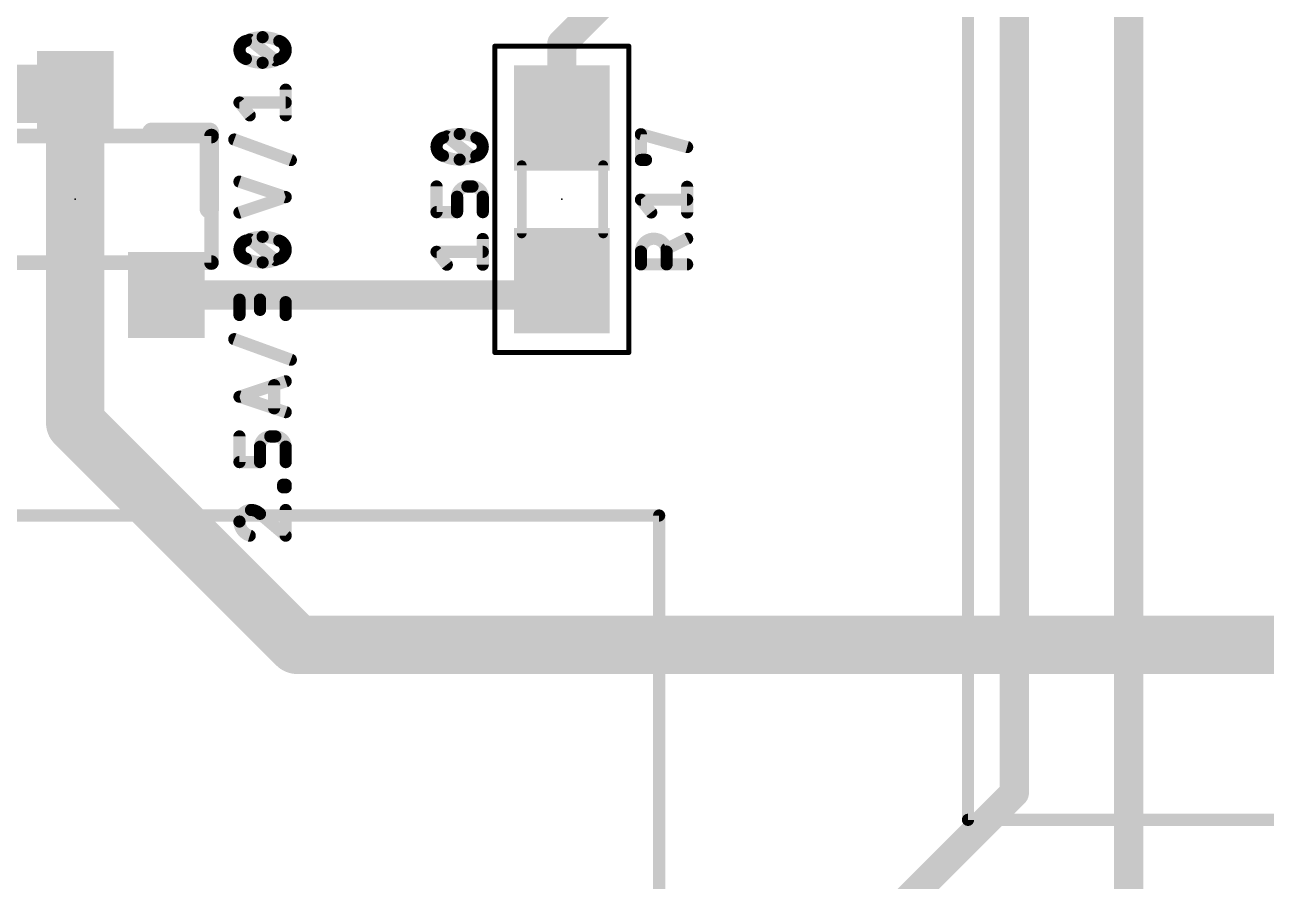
# Model space of a CAD drawing. Extents: x 11.3 to 101.7, y 6.2 to 96.
# Drawn here: x 57.89 to 70.85, y 32.25 to 41.19 of the extents above; entities that cross this region are included whole.
import ezdxf

# ---------------------------------------------------------------- set-up
doc = ezdxf.new("R2010")
doc.units = 0
for name, color, linetype in [('1', 12, 'CONTINUOUS'), ('16', 132, 'CONTINUOUS'), ('21', 253, 'CONTINUOUS'), ('23', 53, 'CONTINUOUS'), ('25', 253, 'CONTINUOUS'), ('27', 253, 'CONTINUOUS'), ('39', 12, 'CONTINUOUS'), ('49', 253, 'CONTINUOUS'), ('51', 253, 'CONTINUOUS')]:
    doc.layers.add(name, color=color, linetype=linetype)

# ---------------------------------------------------------------- blocks, each defined once
blk = doc.blocks.new('RECT')
blk.add_solid([(-0.5, -0.5), (0.5, -0.5), (-0.5, 0.5), (0.5, 0.5)])

msp = doc.modelspace()

# ---------------------------------------------------------------- linework, layer by layer
at = {"layer": '1'}
for points, const_width in [([(63.5, 40.9956), (63.893, 41.3886)], 0.3048), ([(63.5, 40.22), (63.5, 40.9956)], 0.3048), ([(53.59, 40.47), (58.42, 40.47)], 0.6096), ([(58.42, 37.0332), (58.42, 40.47)], 0.6096), ([(63.35, 38.37), (63.5, 38.52)], 0.3048), ([(59.37, 38.37), (63.35, 38.37)], 0.3048), ([(60.7352, 34.718), (58.42, 37.0332)], 0.6096), ([(80.852, 34.718), (60.7352, 34.718)], 0.6096)]:
    msp.add_lwpolyline(points, dxfattribs=dict(at, const_width=const_width))
for points, const_width in [([(63.5762, 40.9956, 1), (63.4238, 40.9956)], 0.1524), ([(63.4461, 41.0495, 1), (63.5539, 40.9417)], 0.1524), ([(58.5724, 40.47, 1), (58.2676, 40.47)], 0.3048), ([(58.42, 40.3176, 1), (58.42, 40.6224)], 0.3048), ([(63.4238, 40.22, 1), (63.5762, 40.22)], 0.1524), ([(63.5539, 38.4661, 1), (63.4461, 38.5739)], 0.1524), ([(59.37, 38.4462, 1), (59.37, 38.2938)], 0.1524), ([(63.2961, 38.4239, 1), (63.4039, 38.3161)], 0.1524), ([(63.35, 38.2938, 1), (63.35, 38.4462)], 0.1524), ([(58.5278, 37.141, 1), (58.3122, 36.9254)], 0.3048), ([(58.2676, 37.0332, 1), (58.5724, 37.0332)], 0.3048), ([(60.7352, 34.8704, 1), (60.7352, 34.5656)], 0.3048), ([(60.6274, 34.6102, 1), (60.843, 34.8258)], 0.3048)]:
    msp.add_lwpolyline(points, format="xyb", dxfattribs=dict(at, const_width=const_width))
at = {"layer": '16', "const_width": 0.3048}
for points in [[(69.4182, 51.7652), (69.4182, 30.353)], [(68.2244, 51.2572), (68.2244, 33.1724)], [(68.2244, 33.1724), (66.3448, 31.2928)]]:
    msp.add_lwpolyline(points, dxfattribs=at)
at = {"layer": '16', "const_width": 0.1524}
for points in [[(68.2783, 33.1185, 1), (68.1705, 33.2263)], [(68.1482, 33.1724, 1), (68.3006, 33.1724)]]:
    msp.add_lwpolyline(points, format="xyb", dxfattribs=at)
at = {"layer": '21'}
for points, const_width in [([(59.22, 40.07), (59.82, 40.07)], 0.2032), ([(59.82, 40.07), (59.82, 39.27)], 0.2032), ([(39.37, 36.068), (64.516, 36.068)], 0.127), ([(64.516, 14.732), (64.516, 36.068)], 0.127)]:
    msp.add_lwpolyline(points, dxfattribs=dict(at, const_width=const_width))
for points, const_width in [([(59.22, 40.1208, 1), (59.22, 40.0192)], 0.1016), ([(59.8708, 40.07, 1), (59.7692, 40.07)], 0.1016), ([(59.82, 40.0192, 1), (59.82, 40.1208)], 0.1016), ([(59.7692, 39.27, 1), (59.8708, 39.27)], 0.1016), ([(64.5478, 36.068, 1), (64.4843, 36.068)], 0.0635), ([(64.516, 36.0363, 1), (64.516, 36.0998)], 0.0635)]:
    msp.add_lwpolyline(points, format="xyb", dxfattribs=dict(at, const_width=const_width))
at = {"layer": '23'}
for p in [(58.42, 39.37), (63.5, 39.37)]:
    msp.add_point(p, dxfattribs=at)
at = {"layer": '25', "const_width": 0.127}
for points in [[(64.3255, 39.7814), (64.3255, 40.0495)], [(64.3255, 40.0495), (64.8081, 39.9154)], [(64.3791, 39.7814), (64.3255, 39.7814)], [(64.8081, 39.2328), (64.8081, 39.5009)], [(64.4327, 39.2328), (64.3255, 39.3668)], [(64.3255, 39.3668), (64.8081, 39.3668)], [(64.8081, 38.9586), (64.5936, 38.8514)], [(64.3255, 38.6905), (64.3255, 38.8245)], [(64.5936, 38.8245), (64.5936, 38.6905)], [(64.8081, 38.6905), (64.3255, 38.6905)]]:
    msp.add_lwpolyline(points, dxfattribs=at)
at = {"layer": '25'}
for points, const_width in [([(64.334, 40.0801, 1), (64.317, 40.0189)], 0.0635), ([(64.3573, 40.0495, 1), (64.2938, 40.0495)], 0.0635), ([(64.7996, 39.8849, 1), (64.8166, 39.946)], 0.0635), ([(64.3255, 39.8131, 1), (64.3255, 39.7496)], 0.0635), ([(64.2938, 39.7814, 1), (64.3573, 39.7814)], 0.0635), ([(64.3791, 39.7496, 1), (64.3791, 39.8131)], 0.0635), ([(64.8398, 39.5009, 1), (64.7763, 39.5009)], 0.0635), ([(64.3255, 39.3986, 1), (64.3255, 39.3351)], 0.0635), ([(64.3503, 39.3866, 1), (64.3007, 39.347)], 0.0635), ([(64.8081, 39.3351, 1), (64.8081, 39.3986)], 0.0635), ([(64.408, 39.2129, 1), (64.4575, 39.2526)], 0.0635), ([(64.7763, 39.2328, 1), (64.8398, 39.2328)], 0.0635), ([(64.5936, 38.8245, 1), (64.3255, 38.8245)], 0.127), ([(64.8223, 38.9302, 1), (64.7939, 38.987)], 0.0635), ([(64.3573, 38.8245, 1), (64.2938, 38.8245)], 0.0635), ([(64.5794, 38.8798, 1), (64.6078, 38.823)], 0.0635), ([(64.6254, 38.8245, 1), (64.5619, 38.8245)], 0.0635), ([(64.3255, 38.7222, 1), (64.3255, 38.6587)], 0.0635), ([(64.2938, 38.8245, 1), (64.3573, 38.8245)], 0.0635), ([(64.5619, 38.8245, 1), (64.6254, 38.8245)], 0.0635), ([(64.8081, 38.6587, 1), (64.8081, 38.7222)], 0.0635), ([(64.2938, 38.6905, 1), (64.3573, 38.6905)], 0.0635), ([(64.5619, 38.6905, 1), (64.6254, 38.6905)], 0.0635)]:
    msp.add_lwpolyline(points, format="xyb", dxfattribs=dict(at, const_width=const_width))
at = {"layer": '27'}
for points, const_width in [([(60.2015, 41.0232, 0.3205), (60.1345, 40.9293)], 0.127), ([(60.3758, 41.0634, 0.1139), (60.2015, 41.0232)], 0.127), ([(60.1876, 41.0517, 1), (60.2154, 40.9946)], 0.0635), ([(60.2118, 40.9931, 1), (60.1912, 41.0532)], 0.0635), ([(60.2616, 41.0614, 1), (60.2219, 41.0118)], 0.0635), ([(60.5501, 41.0232, 0.1139), (60.3758, 41.0634)], 0.127), ([(60.3758, 41.0951, 1), (60.3758, 41.0317)], 0.0635), ([(60.3758, 41.0317, 1), (60.3758, 41.0951)], 0.0635), ([(60.6171, 40.9293, 0.3205), (60.5501, 41.0232)], 0.127), ([(60.5604, 41.0532, 1), (60.5398, 40.9932)], 0.0635), ([(60.5362, 40.9946, 1), (60.564, 41.0517)], 0.0635), ([(60.1345, 40.9293, 0.3205), (60.2015, 40.8355)], 0.127), ([(60.1662, 40.9293, 1), (60.1028, 40.9293)], 0.0635), ([(60.1028, 40.9293, 1), (60.1662, 40.9293)], 0.0635), ([(60.5501, 40.8355, 0.3205), (60.6171, 40.9293)], 0.127), ([(60.6488, 40.9293, 1), (60.5854, 40.9293)], 0.0635), ([(60.5854, 40.9293, 1), (60.6488, 40.9293)], 0.0635), ([(60.2015, 40.8355, 0.1139), (60.3758, 40.7953)], 0.127), ([(60.2154, 40.864, 1), (60.1876, 40.807)], 0.0635), ([(60.1912, 40.8055, 1), (60.2118, 40.8655)], 0.0635), ([(60.3758, 40.7953, 0.1139), (60.5501, 40.8355)], 0.127), ([(60.3758, 40.827, 1), (60.3758, 40.7635)], 0.0635), ([(60.3758, 40.7635, 1), (60.3758, 40.827)], 0.0635), ([(60.49, 40.7973, 1), (60.5297, 40.8469)], 0.0635), ([(60.5398, 40.8655, 1), (60.5604, 40.8055)], 0.0635), ([(60.564, 40.807, 1), (60.5362, 40.864)], 0.0635), ([(60.6489, 40.5148, 1), (60.5853, 40.5148)], 0.0635), ([(60.1345, 40.4125, 1), (60.1345, 40.349)], 0.0635), ([(60.1593, 40.4005, 1), (60.1097, 40.3609)], 0.0635), ([(60.6171, 40.349, 1), (60.6171, 40.4125)], 0.0635), ([(60.217, 40.2268, 1), (60.2665, 40.2665)], 0.0635), ([(60.5853, 40.2467, 1), (60.6489, 40.2467)], 0.0635), ([(60.0917, 40.024, 1), (60.07, 39.9643)], 0.0635), ([(62.2589, 40.0125, 0.3205), (62.1919, 39.9186)], 0.127), ([(62.4332, 40.0527, 0.1139), (62.2589, 40.0125)], 0.127), ([(62.245, 40.041, 1), (62.2728, 39.9839)], 0.0635), ([(62.2692, 39.9824, 1), (62.2486, 40.0425)], 0.0635), ([(62.319, 40.0507, 1), (62.2793, 40.0011)], 0.0635), ([(62.6075, 40.0125, 0.1139), (62.4332, 40.0527)], 0.127), ([(62.4332, 40.0844, 1), (62.4332, 40.0209)], 0.0635), ([(62.4332, 40.0209, 1), (62.4332, 40.0844)], 0.0635), ([(62.6745, 39.9186, 0.3205), (62.6075, 40.0125)], 0.127), ([(62.6178, 40.0425, 1), (62.5972, 39.9824)], 0.0635), ([(62.5936, 39.9839, 1), (62.6214, 40.041)], 0.0635), ([(62.1919, 39.9186, 0.3205), (62.2589, 39.8248)], 0.127), ([(62.2236, 39.9186, 1), (62.1602, 39.9186)], 0.0635), ([(62.1602, 39.9186, 1), (62.2236, 39.9186)], 0.0635), ([(62.6075, 39.8248, 0.3205), (62.6745, 39.9186)], 0.127), ([(62.7062, 39.9186, 1), (62.6428, 39.9186)], 0.0635), ([(62.6428, 39.9186, 1), (62.7062, 39.9186)], 0.0635), ([(60.6599, 39.7499, 1), (60.6816, 39.8095)], 0.0635), ([(62.2589, 39.8248, 0.1139), (62.4332, 39.7846)], 0.127), ([(62.2728, 39.8533, 1), (62.245, 39.7963)], 0.0635), ([(62.2486, 39.7948, 1), (62.2692, 39.8548)], 0.0635), ([(62.4332, 39.7846, 0.1139), (62.6075, 39.8248)], 0.127), ([(62.4332, 39.8163, 1), (62.4332, 39.7528)], 0.0635), ([(62.4332, 39.7528, 1), (62.4332, 39.8163)], 0.0635), ([(62.5474, 39.7866, 1), (62.5871, 39.8362)], 0.0635), ([(62.5972, 39.8548, 1), (62.6178, 39.7948)], 0.0635), ([(62.6214, 39.7963, 1), (62.5936, 39.8533)], 0.0635), ([(60.1445, 39.5842, 1), (60.1245, 39.5239)], 0.0635), ([(62.2237, 39.5041, 1), (62.1602, 39.5041)], 0.0635), ([(62.5136, 39.5041, 0.4142), (62.4064, 39.3968)], 0.127), ([(62.5136, 39.5358, 1), (62.5136, 39.4723)], 0.0635), ([(62.5136, 39.4723, 1), (62.5136, 39.5358)], 0.0635), ([(62.6745, 39.3968, 0.4142), (62.5673, 39.5041)], 0.127), ([(62.5673, 39.5358, 1), (62.5673, 39.4723)], 0.0635), ([(62.5673, 39.4723, 1), (62.5673, 39.5358)], 0.0635), ([(60.6271, 39.363, 1), (60.6071, 39.4233)], 0.0635), ([(60.6071, 39.363, 1), (60.6271, 39.4233)], 0.0635), ([(62.4381, 39.3968, 1), (62.3746, 39.3968)], 0.0635), ([(62.3746, 39.3968, 1), (62.4381, 39.3968)], 0.0635), ([(62.7063, 39.3968, 1), (62.6427, 39.3968)], 0.0635), ([(62.6427, 39.3968, 1), (62.7063, 39.3968)], 0.0635), ([(60.1245, 39.2624, 1), (60.1445, 39.2022)], 0.0635), ([(62.1919, 39.2677, 1), (62.1919, 39.2042)], 0.0635), ([(62.1602, 39.2359, 1), (62.2237, 39.2359)], 0.0635), ([(62.3746, 39.2359, 1), (62.4381, 39.2359)], 0.0635), ([(62.4064, 39.2042, 1), (62.4064, 39.2677)], 0.0635), ([(62.6427, 39.2359, 1), (62.7063, 39.2359)], 0.0635), ([(60.3758, 38.9786, 0.1139), (60.2015, 38.9384)], 0.127), ([(60.2616, 38.9766, 1), (60.2219, 38.927)], 0.0635), ([(60.5501, 38.9384, 0.1139), (60.3758, 38.9786)], 0.127), ([(60.3758, 39.0103, 1), (60.3758, 38.9468)], 0.0635), ([(60.3758, 38.9468, 1), (60.3758, 39.0103)], 0.0635), ([(62.7063, 38.9554, 1), (62.6427, 38.9554)], 0.0635), ([(60.2015, 38.9384, 0.3205), (60.1345, 38.8445)], 0.127), ([(60.1345, 38.8445, 0.3205), (60.2015, 38.7507)], 0.127), ([(60.1662, 38.8445, 1), (60.1028, 38.8445)], 0.0635), ([(60.1876, 38.9669, 1), (60.2154, 38.9098)], 0.0635), ([(60.2118, 38.9083, 1), (60.1912, 38.9684)], 0.0635), ([(60.6171, 38.8445, 0.3205), (60.5501, 38.9384)], 0.127), ([(60.5604, 38.9684, 1), (60.5398, 38.9083)], 0.0635), ([(60.5501, 38.7507, 0.3205), (60.6171, 38.8445)], 0.127), ([(60.5362, 38.9098, 1), (60.564, 38.9669)], 0.0635), ([(60.6488, 38.8445, 1), (60.5854, 38.8445)], 0.0635), ([(62.2167, 38.8412, 1), (62.1671, 38.8015)], 0.0635), ([(62.1919, 38.8531, 1), (62.1919, 38.7896)], 0.0635), ([(62.6745, 38.7896, 1), (62.6745, 38.8531)], 0.0635), ([(60.1028, 38.8445, 1), (60.1662, 38.8445)], 0.0635), ([(60.2015, 38.7507, 0.1139), (60.3758, 38.7105)], 0.127), ([(60.2154, 38.7792, 1), (60.1876, 38.7222)], 0.0635), ([(60.1912, 38.7207, 1), (60.2118, 38.7807)], 0.0635), ([(60.3758, 38.7105, 0.1139), (60.5501, 38.7507)], 0.127), ([(60.3758, 38.7422, 1), (60.3758, 38.6787)], 0.0635), ([(60.3758, 38.6787, 1), (60.3758, 38.7422)], 0.0635), ([(60.49, 38.7125, 1), (60.5297, 38.7621)], 0.0635), ([(60.5398, 38.7807, 1), (60.5604, 38.7207)], 0.0635), ([(60.564, 38.7222, 1), (60.5362, 38.7792)], 0.0635), ([(60.5854, 38.8445, 1), (60.6488, 38.8445)], 0.0635), ([(62.2744, 38.6675, 1), (62.3239, 38.7071)], 0.0635), ([(62.6427, 38.6873, 1), (62.7063, 38.6873)], 0.0635), ([(60.349, 38.3227, 1), (60.1345, 38.3227)], 0.127), ([(60.6171, 38.2959, 1), (60.349, 38.2959)], 0.127), ([(60.1663, 38.3227, 1), (60.1028, 38.3227)], 0.0635), ([(60.3807, 38.3227, 1), (60.3172, 38.3227)], 0.0635), ([(60.1028, 38.3227, 1), (60.1663, 38.3227)], 0.0635), ([(60.3172, 38.3227, 1), (60.3807, 38.3227)], 0.0635), ([(60.3172, 38.2959, 1), (60.3807, 38.2959)], 0.0635), ([(60.3172, 38.2155, 1), (60.3807, 38.2155)], 0.0635), ([(60.6489, 38.2959, 1), (60.5853, 38.2959)], 0.0635), ([(60.5853, 38.2959, 1), (60.6489, 38.2959)], 0.0635), ([(60.1028, 38.1618, 1), (60.1663, 38.1618)], 0.0635), ([(60.5853, 38.1618, 1), (60.6489, 38.1618)], 0.0635), ([(60.0917, 37.9392, 1), (60.07, 37.8795)], 0.0635), ([(60.6599, 37.665, 1), (60.6816, 37.7247)], 0.0635), ([(60.5282, 37.429, 1), (60.4647, 37.429)], 0.0635), ([(60.6271, 37.4391, 1), (60.6071, 37.4993)], 0.0635), ([(60.1445, 37.3385, 1), (60.1245, 37.2782)], 0.0635), ([(60.1245, 37.3385, 1), (60.1445, 37.2782)], 0.0635), ([(60.4647, 37.1877, 1), (60.5282, 37.1877)], 0.0635), ([(60.6071, 37.1174, 1), (60.6271, 37.1776)], 0.0635), ([(60.1663, 36.8938, 1), (60.1028, 36.8938)], 0.0635), ([(60.4562, 36.8938, 0.4142), (60.349, 36.7865)], 0.127), ([(60.4562, 36.9255, 1), (60.4562, 36.862)], 0.0635), ([(60.4562, 36.862, 1), (60.4562, 36.9255)], 0.0635), ([(60.6171, 36.7865, 0.4142), (60.5099, 36.8938)], 0.127), ([(60.5099, 36.9255, 1), (60.5099, 36.862)], 0.0635), ([(60.5099, 36.862, 1), (60.5099, 36.9255)], 0.0635), ([(60.3807, 36.7865, 1), (60.3172, 36.7865)], 0.0635), ([(60.3172, 36.7865, 1), (60.3807, 36.7865)], 0.0635), ([(60.6489, 36.7865, 1), (60.5853, 36.7865)], 0.0635), ([(60.5853, 36.7865, 1), (60.6489, 36.7865)], 0.0635), ([(60.1345, 36.6574, 1), (60.1345, 36.5939)], 0.0635), ([(60.349, 36.5939, 1), (60.349, 36.6574)], 0.0635), ([(60.1028, 36.6257, 1), (60.1663, 36.6257)], 0.0635), ([(60.3172, 36.6257, 1), (60.3807, 36.6257)], 0.0635), ([(60.5853, 36.6257, 1), (60.6489, 36.6257)], 0.0635), ([(60.622, 36.3891, 1), (60.5585, 36.3891)], 0.0635), ([(60.5903, 36.4208, 1), (60.5903, 36.3573)], 0.0635), ([(60.5903, 36.394, 1), (60.5903, 36.3305)], 0.0635), ([(60.6489, 36.3891, 1), (60.5853, 36.3891)], 0.0635), ([(60.6171, 36.3573, 1), (60.6171, 36.4208)], 0.0635), ([(60.6171, 36.3305, 1), (60.6171, 36.394)], 0.0635), ([(60.5585, 36.3623, 1), (60.622, 36.3623)], 0.0635), ([(60.5853, 36.3623, 1), (60.6489, 36.3623)], 0.0635), ([(60.2552, 36.1257, 0.4142), (60.1345, 36.005)], 0.127), ([(60.349, 36.0855, 0.2053), (60.2552, 36.1257)], 0.127), ([(60.2552, 36.1574, 1), (60.2552, 36.0939)], 0.0635), ([(60.2552, 36.0939, 1), (60.2552, 36.1574)], 0.0635), ([(60.6489, 36.1257, 1), (60.5853, 36.1257)], 0.0635), ([(60.1027, 36.005, 1), (60.1662, 36.005)], 0.0635), ([(60.1345, 36.005, 0.3252), (60.2417, 35.8576)], 0.127), ([(60.1662, 36.005, 1), (60.1028, 36.005)], 0.0635), ([(60.3696, 36.1097, 1), (60.3284, 36.0613)], 0.0635), ([(60.326, 36.0636, 1), (60.372, 36.1074)], 0.0635), ([(60.232, 35.8274, 1), (60.2515, 35.8878)], 0.0635), ([(60.5965, 35.8334, 1), (60.6377, 35.8818)], 0.0635), ([(60.5853, 35.8576, 1), (60.6489, 35.8576)], 0.0635)]:
    msp.add_lwpolyline(points, format="xyb", dxfattribs=dict(at, const_width=const_width))
at = {"layer": '27', "const_width": 0.127}
for points in [[(60.5099, 40.8221), (60.2417, 41.0366)], [(60.6171, 40.2467), (60.6171, 40.5148)], [(60.2417, 40.2467), (60.1345, 40.3807)], [(60.1345, 40.3807), (60.6171, 40.3807)], [(60.6707, 39.7797), (60.0809, 39.9942)], [(62.5673, 39.8114), (62.2991, 40.0259)], [(60.6171, 39.3932), (60.1345, 39.554)], [(62.1919, 39.2359), (62.1919, 39.5041)], [(62.5673, 39.5041), (62.5136, 39.5041)], [(60.1345, 39.2323), (60.6171, 39.3932)], [(62.4064, 39.3968), (62.4064, 39.2359)], [(62.6745, 39.2359), (62.6745, 39.3968)], [(62.4064, 39.2359), (62.1919, 39.2359)], [(60.5099, 38.7373), (60.2417, 38.9518)], [(62.6745, 38.6873), (62.6745, 38.9554)], [(62.2991, 38.6873), (62.1919, 38.8214)], [(62.1919, 38.8214), (62.6745, 38.8214)], [(60.1345, 38.1618), (60.1345, 38.3227)], [(60.349, 38.3227), (60.349, 38.2155)], [(60.6171, 38.1618), (60.6171, 38.2959)], [(60.6707, 37.6949), (60.0809, 37.9094)], [(60.1345, 37.3084), (60.6171, 37.4692)], [(60.4965, 37.429), (60.4965, 37.1877)], [(60.6171, 37.1475), (60.1345, 37.3084)], [(60.1345, 36.6257), (60.1345, 36.8938)], [(60.5099, 36.8938), (60.4562, 36.8938)], [(60.349, 36.7865), (60.349, 36.6257)], [(60.6171, 36.6257), (60.6171, 36.7865)], [(60.349, 36.6257), (60.1345, 36.6257)], [(60.5903, 36.3623), (60.5903, 36.3891)], [(60.5903, 36.3891), (60.6171, 36.3891)], [(60.6171, 36.3623), (60.5903, 36.3623)], [(60.6171, 36.3891), (60.6171, 36.3623)], [(60.6171, 35.8576), (60.6171, 36.1257)], [(60.349, 36.0855), (60.6171, 35.8576)]]:
    msp.add_lwpolyline(points, dxfattribs=at)
at = {"layer": '39', "const_width": 0.0508}
for points in [[(62.8, 37.77), (62.8, 40.97)], [(62.8, 40.97), (64.2, 40.97)], [(64.2, 40.97), (64.2, 37.77)], [(64.2, 37.77), (62.8, 37.77)]]:
    msp.add_lwpolyline(points, dxfattribs=at)
at = {"layer": '39', "const_width": 0.0254}
for points in [[(62.8127, 40.97, 1), (62.7873, 40.97)], [(62.8, 40.9827, 1), (62.8, 40.9573)], [(64.2127, 40.97, 1), (64.1873, 40.97)], [(64.2, 40.9573, 1), (64.2, 40.9827)], [(62.8, 37.7827, 1), (62.8, 37.7573)], [(62.7873, 37.77, 1), (62.8127, 37.77)], [(64.1873, 37.77, 1), (64.2127, 37.77)], [(64.2, 37.7573, 1), (64.2, 37.7827)]]:
    msp.add_lwpolyline(points, format="xyb", dxfattribs=at)
at = {"layer": '49', "const_width": 0.127}
for points in [[(67.74, 47.89), (67.74, 32.89)], [(67.74, 32.89), (67.74, 47.89)], [(67.74, 32.89), (79.74, 32.89)], [(78.64, 32.89), (67.74, 32.89)]]:
    msp.add_lwpolyline(points, dxfattribs=at)
at = {"layer": '49', "const_width": 0.0635}
for points in [[(67.74, 32.9218, 1), (67.74, 32.8582)], [(67.74, 32.9218, 1), (67.74, 32.8582)], [(67.7083, 32.89, 1), (67.7718, 32.89)], [(67.7083, 32.89, 1), (67.7718, 32.89)]]:
    msp.add_lwpolyline(points, format="xyb", dxfattribs=at)
at = {"layer": '51'}
for points, const_width in [([(56.9976, 40.0304), (59.8424, 40.0304)], 0.1524), ([(59.8424, 40.0304), (59.8424, 38.7096)], 0.1524), ([(63.081, 39.726), (63.081, 39.014)], 0.1016), ([(63.932, 39.726), (63.932, 39.014)], 0.1016), ([(59.8424, 38.7096), (56.9976, 38.7096)], 0.1524)]:
    msp.add_lwpolyline(points, dxfattribs=dict(at, const_width=const_width))
for points, const_width in [([(59.8805, 40.0304, 1), (59.8043, 40.0304)], 0.0762), ([(59.8424, 39.9923, 1), (59.8424, 40.0685)], 0.0762), ([(63.1064, 39.726, 1), (63.0556, 39.726)], 0.0508), ([(63.9574, 39.726, 1), (63.9066, 39.726)], 0.0508), ([(63.0556, 39.014, 1), (63.1064, 39.014)], 0.0508), ([(63.9066, 39.014, 1), (63.9574, 39.014)], 0.0508), ([(59.8424, 38.6715, 1), (59.8424, 38.7477)], 0.0762), ([(59.8043, 38.7096, 1), (59.8805, 38.7096)], 0.0762)]:
    msp.add_lwpolyline(points, format="xyb", dxfattribs=dict(at, const_width=const_width))

# ---------------------------------------------------------------- block references
at = {"layer": '1', "xscale": 0.8, "yscale": 0.9}
for p in [(58.42, 40.47), (59.37, 38.37)]:
    msp.add_blockref('RECT', p, dxfattribs=at)
at = {"layer": '1', "xscale": 1.1, "rotation": 270}
for p in [(63.5, 40.22), (63.5, 38.52)]:
    msp.add_blockref('RECT', p, dxfattribs=at)
at = {"layer": '51', "xscale": 0.5001, "yscale": 0.95, "rotation": 270}
for p in [(63.5051, 39.9582), (63.5051, 38.7898)]:
    msp.add_blockref('RECT', p, dxfattribs=at)

doc.saveas('drawing.dxf')
